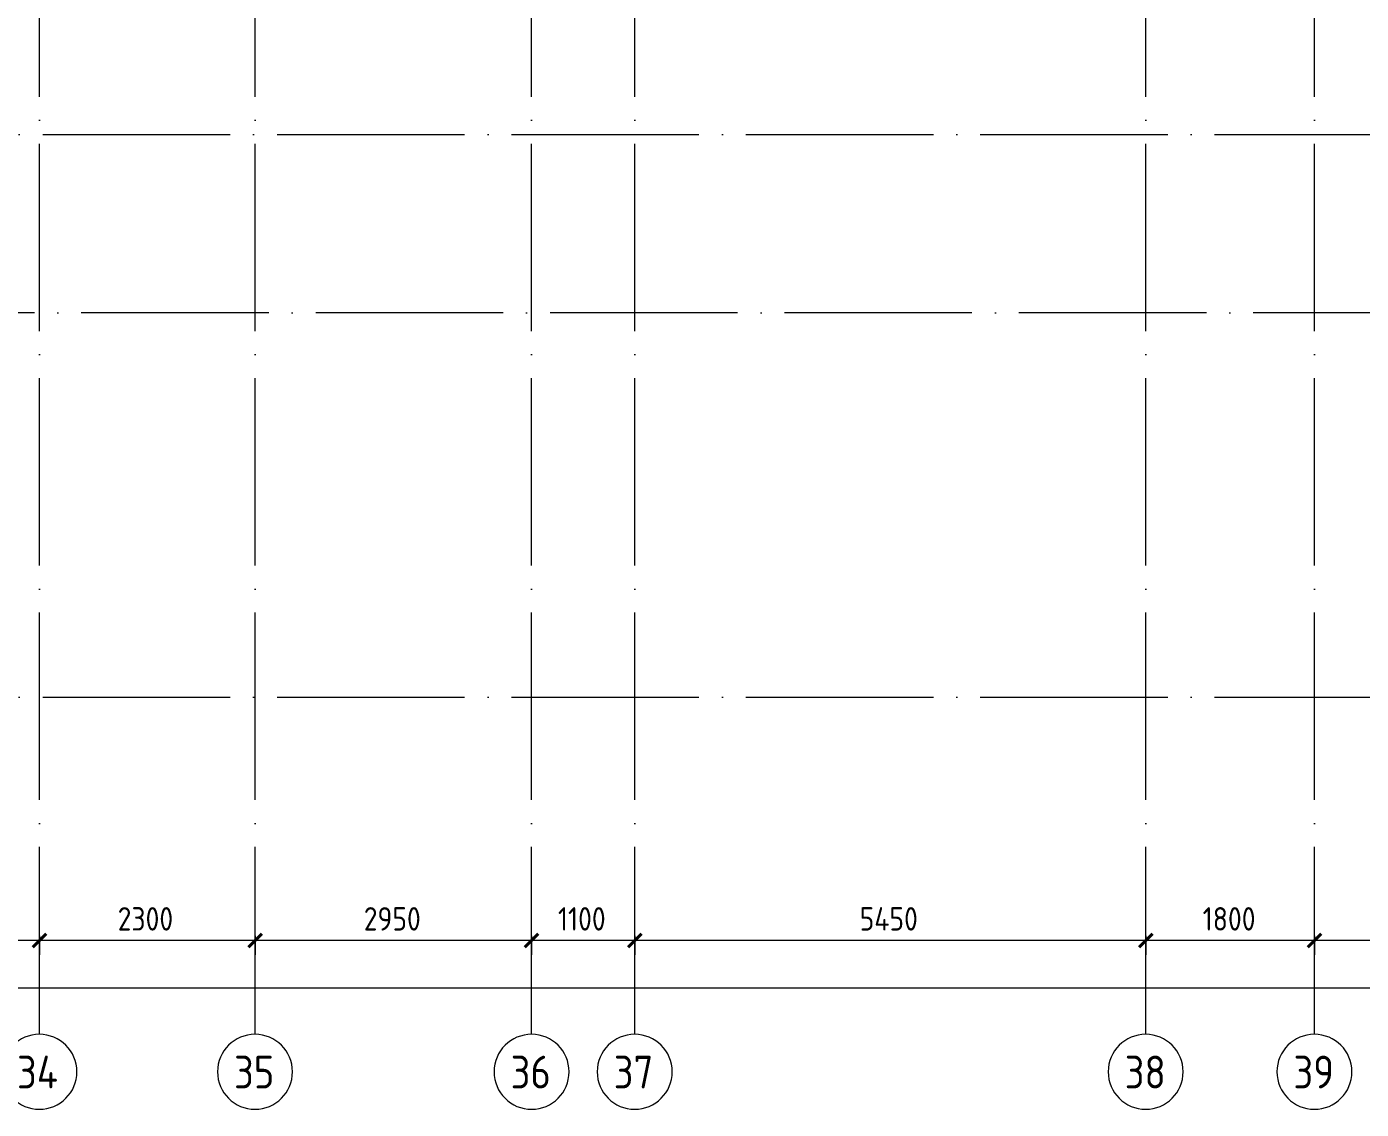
# Model space of a CAD drawing. Header units: millimetres. Extents: x 97 to 215964, y -4577 to 60645.
# Drawn here: x 177563 to 191798, y -4373 to 7176 of the extents above; entities that cross this region are included whole.
import ezdxf

# ---------------------------------------------------------------- set-up
doc = ezdxf.new("R2010")
doc.units = ezdxf.units.MM
doc.linetypes.add('ADSK_Линия сетки', pattern=[2500, 2000, -250, 0, -250])
for name, color, linetype, lineweight in [('A-____-____-DIMS', 211, 'Continuous', 9), ('A-____-____-DIMS-100', 211, 'Continuous', 9), ('S-GRID-____-IDEN', 1, 'Continuous', 20), ('S-GRID-____-OTLN', 1, 'Continuous', 9)]:
    doc.layers.add(name, color=color, linetype=linetype, lineweight=lineweight)
doc.styles.add('GOST Common', font='GOST_Common.ttf', dxfattribs={"width": 0.9, "height": 250})
doc.styles.add('GOST Common_2', font='GOST_Common.ttf', dxfattribs={"width": 0.9, "height": 350})
doc.dimstyles.new('ADSK_Основной_2_5_мм_Округление_до_10_мм', dxfattribs={"dimscale": 304.8, "dimtxt": 0.824897, "dimasz": 0.463911, "dimexe": 0.492126, "dimexo": 0.001615, "dimgap": 0.098425, "dimtad": 1, "dimdec": 0, "dimlfac": 304.8, "dimrnd": 10, "dimdsep": 46, "dimtxsty": 'GOST Common', "dimblk1": 'OBLIQUE', "dimblk2": 'OBLIQUE', "dimsah": 1, "dimcen": 0.09, "dimdle": 0.492126, "dimazin": 2, "dimtfac": 1, "dimtdec": 4, "dimtix": 1, "dimtmove": 0, "dimatfit": 3, "dimfxl": 1, "dimtvp": 1, "dimtolj": 1, "dimtzin": 0, "dimlwd": 20, "dimlwe": 20, "dimarcsym": 2})

# ---------------------------------------------------------------- blocks, each defined once
blk = doc.blocks.new('Ось сетки - Круг_Ø8 мм-8258-О_АИ_ПП_8_400_Целиком')
at = {"layer": 'S-GRID-____-IDEN'}
for start, end in [(360, 180), (180, 360)]:
    blk.add_arc((0, 0), 4, start, end, dxfattribs=at)
blk = doc.blocks.new('DIMBLOCK39-О_АИ_ПП_8_400_Целиком')
at = {"layer": 'A-____-____-DIMS-100', "lineweight": 40}
for p, q in [((191298, -2573), (191369, -2502)), ((193298, -2573), (193369, -2502)), ((191298, -2573), (191227, -2643)), ((193298, -2573), (193227, -2643))]:
    blk.add_line(p, q, dxfattribs=at)
at = {"layer": 'A-____-____-DIMS-100', "lineweight": 20}
for p, q in [((191298, -2523), (191298, -2723)), ((191298, -2573), (191298, -2523)), ((193298, -2523), (193298, -2723)), ((193298, -2573), (193298, -2523)), ((193298, -2573), (191298, -2573))]:
    blk.add_line(p, q, dxfattribs=at)
at = {"layer": 'A-____-____-DIMS-100', "color": 0, "lineweight": 20, "insert": (191983, -2216), "char_height": 250, "width": 756.84, "attachment_point": 1, "line_spacing_factor": 1.022761, "style": 'GOST Common'}
blk.add_mtext('2000', dxfattribs=at)
blk = doc.blocks.new('_Oblique')
at = {"color": 0, "linetype": 'ByBlock', "lineweight": -2}
blk.add_line((-0.5, -0.5), (0.5, 0.5), dxfattribs=at)
blk = doc.blocks.new('DIMBLOCK40-О_АИ_ПП_8_400_Целиком')
at = {"layer": 'A-____-____-DIMS-100', "lineweight": 40}
for p, q in [((189498, -2573), (189569, -2502)), ((191298, -2573), (191369, -2502)), ((189498, -2573), (189427, -2643)), ((191298, -2573), (191227, -2643))]:
    blk.add_line(p, q, dxfattribs=at)
at = {"layer": 'A-____-____-DIMS-100', "lineweight": 20}
for p, q in [((189498, -2523), (189498, -2723)), ((189498, -2573), (189498, -2523)), ((191298, -2523), (191298, -2723)), ((191298, -2573), (191298, -2523)), ((191298, -2573), (189498, -2573))]:
    blk.add_line(p, q, dxfattribs=at)
at = {"layer": 'A-____-____-DIMS-100', "color": 0, "lineweight": 20, "insert": (190106, -2216), "char_height": 250, "width": 700.59, "attachment_point": 1, "line_spacing_factor": 1.022761, "style": 'GOST Common'}
blk.add_mtext('1800', dxfattribs=at)
blk = doc.blocks.new('DIMBLOCK41-О_АИ_ПП_8_400_Целиком')
at = {"layer": 'A-____-____-DIMS-100', "lineweight": 40}
for p, q in [((184048, -2573), (184119, -2502)), ((189498, -2573), (189569, -2502)), ((184048, -2573), (183977, -2643)), ((189498, -2573), (189427, -2643))]:
    blk.add_line(p, q, dxfattribs=at)
at = {"layer": 'A-____-____-DIMS-100', "lineweight": 20}
for p, q in [((184048, -2523), (184048, -2723)), ((184048, -2573), (184048, -2523)), ((189498, -2523), (189498, -2723)), ((189498, -2573), (189498, -2523)), ((189498, -2573), (184048, -2573))]:
    blk.add_line(p, q, dxfattribs=at)
at = {"layer": 'A-____-____-DIMS-100', "color": 0, "lineweight": 20, "insert": (186447, -2216), "char_height": 250, "width": 782.41, "attachment_point": 1, "line_spacing_factor": 1.022761, "style": 'GOST Common'}
blk.add_mtext('5450', dxfattribs=at)
blk = doc.blocks.new('DIMBLOCK42-О_АИ_ПП_8_400_Целиком')
at = {"layer": 'A-____-____-DIMS-100', "lineweight": 40}
for p, q in [((182948, -2573), (183019, -2502)), ((184048, -2573), (184119, -2502)), ((182948, -2573), (182877, -2643)), ((184048, -2573), (183977, -2643))]:
    blk.add_line(p, q, dxfattribs=at)
at = {"layer": 'A-____-____-DIMS-100', "lineweight": 20}
for p, q in [((182948, -2523), (182948, -2723)), ((182948, -2573), (182948, -2523)), ((184048, -2523), (184048, -2723)), ((184048, -2573), (184048, -2523)), ((184048, -2573), (182948, -2573))]:
    blk.add_line(p, q, dxfattribs=at)
at = {"layer": 'A-____-____-DIMS-100', "color": 0, "lineweight": 20, "insert": (183229, -2216), "char_height": 250, "width": 644.34, "attachment_point": 1, "line_spacing_factor": 1.022761, "style": 'GOST Common'}
blk.add_mtext('1100', dxfattribs=at)
blk = doc.blocks.new('DIMBLOCK43-О_АИ_ПП_8_400_Целиком')
at = {"layer": 'A-____-____-DIMS-100', "lineweight": 40}
for p, q in [((179998, -2573), (180069, -2502)), ((182948, -2573), (183019, -2502)), ((179998, -2573), (179927, -2643)), ((182948, -2573), (182877, -2643))]:
    blk.add_line(p, q, dxfattribs=at)
at = {"layer": 'A-____-____-DIMS-100', "lineweight": 20}
for p, q in [((179998, -2523), (179998, -2723)), ((179998, -2573), (179998, -2523)), ((182948, -2523), (182948, -2723)), ((182948, -2573), (182948, -2523)), ((182948, -2573), (179998, -2573))]:
    blk.add_line(p, q, dxfattribs=at)
at = {"layer": 'A-____-____-DIMS-100', "color": 0, "lineweight": 20, "insert": (181158, -2216), "char_height": 250, "width": 756.84, "attachment_point": 1, "line_spacing_factor": 1.022761, "style": 'GOST Common'}
blk.add_mtext('2950', dxfattribs=at)
blk = doc.blocks.new('DIMBLOCK44-О_АИ_ПП_8_400_Целиком')
at = {"layer": 'A-____-____-DIMS-100', "lineweight": 40}
for p, q in [((177698, -2573), (177769, -2502)), ((179998, -2573), (180069, -2502)), ((177698, -2573), (177627, -2643)), ((179998, -2573), (179927, -2643))]:
    blk.add_line(p, q, dxfattribs=at)
at = {"layer": 'A-____-____-DIMS-100', "lineweight": 20}
for p, q in [((177698, -2523), (177698, -2723)), ((177698, -2573), (177698, -2523)), ((179998, -2523), (179998, -2723)), ((179998, -2573), (179998, -2523)), ((179998, -2573), (177698, -2573))]:
    blk.add_line(p, q, dxfattribs=at)
at = {"layer": 'A-____-____-DIMS-100', "color": 0, "lineweight": 20, "insert": (178533, -2216), "char_height": 250, "width": 756.84, "attachment_point": 1, "line_spacing_factor": 1.022761, "style": 'GOST Common'}
blk.add_mtext('2300', dxfattribs=at)
blk = doc.blocks.new('DIMBLOCK45-О_АИ_ПП_8_400_Целиком')
at = {"layer": 'A-____-____-DIMS-100', "lineweight": 40}
for p, q in [((176598, -2573), (176669, -2502)), ((177698, -2573), (177769, -2502)), ((176598, -2573), (176527, -2643)), ((177698, -2573), (177627, -2643))]:
    blk.add_line(p, q, dxfattribs=at)
at = {"layer": 'A-____-____-DIMS-100', "lineweight": 20}
for p, q in [((176598, -2523), (176598, -2723)), ((176598, -2573), (176598, -2523)), ((177698, -2523), (177698, -2723)), ((177698, -2573), (177698, -2523)), ((177698, -2573), (176598, -2573))]:
    blk.add_line(p, q, dxfattribs=at)
at = {"layer": 'A-____-____-DIMS-100', "color": 0, "lineweight": 20, "insert": (176879, -2216), "char_height": 250, "width": 644.34, "attachment_point": 1, "line_spacing_factor": 1.022761, "style": 'GOST Common'}
blk.add_mtext('1100', dxfattribs=at)
blk = doc.blocks.new('DIMBLOCK78-О_АИ_ПП_8_400_Целиком')
at = {"layer": 'A-____-____-DIMS-100', "lineweight": 20}
for p, q in [((58798, -3128), (58798, -2928)), ((211548, -3128), (211548, -2928)), ((58648, -3078), (211698, -3078)), ((58798, -3078), (58798, -3128)), ((211548, -3078), (211548, -3128))]:
    blk.add_line(p, q, dxfattribs=at)
at = {"layer": 'A-____-____-DIMS-100', "lineweight": 40}
for p, q in [((58798, -3078), (58727, -3148)), ((58798, -3078), (58869, -3007)), ((211548, -3078), (211477, -3148)), ((211548, -3078), (211619, -3007))]:
    blk.add_line(p, q, dxfattribs=at)
at = {"layer": 'A-____-____-DIMS-100', "color": 0, "lineweight": 20, "insert": (134723, -2721), "char_height": 250, "width": 1079.01, "attachment_point": 1, "line_spacing_factor": 1.022761, "style": 'GOST Common'}
blk.add_mtext('152750', dxfattribs=at)

msp = doc.modelspace()

# ---------------------------------------------------------------- linework, layer by layer
at = {"layer": 'S-GRID-____-OTLN', "linetype": 'ADSK_Линия сетки'}
for p, q in [((177697.888824, -3572.657751), (177697.888824, 60644.999414)), ((179997.888824, -3572.657751), (179997.888824, 60644.999414)), ((182947.888329, -3572.657751), (182947.888329, 60644.999414)), ((184047.888824, -3572.657751), (184047.888824, 60644.999414)), ((189497.888824, -3572.657751), (189497.888824, 60644.999414)), ((191297.888824, -3572.657751), (191297.888824, 60644.999414)), ((55228.336609, 6025.000586), (215146.441901, 6025.000586)), ((215146.441901, 4125.11992), (158117.887824, 4125.11992)), ((55228.336609, 25.000586), (215146.441901, 25.000586))]:
    msp.add_line(p, q, dxfattribs=at)

# ---------------------------------------------------------------- block references
at = {"layer": 'S-GRID-____-IDEN', "xscale": 99.99999999999993, "yscale": 99.99999999999993, "zscale": 99.99999999999993}
for p in [(177697.888824, -3972.657751), (179997.888824, -3972.657751), (182947.888329, -3972.657751), (184047.888824, -3972.657751), (189497.888824, -3972.657751), (191297.888824, -3972.657751)]:
    msp.add_blockref('Ось сетки - Круг_Ø8 мм-8258-О_АИ_ПП_8_400_Целиком', p, dxfattribs=at)

# ---------------------------------------------------------------- texts
at = {"layer": 'S-GRID-____-IDEN', "lineweight": 9, "char_height": 350, "attachment_point": 1, "style": 'GOST Common_2'}
for s, insert, width in [('34', (177459.008161, -3800.124393), 577.215), ('35', (179773.858161, -3800.124393), 541.1390625), ('36', (182723.857665, -3800.124393), 541.1390625), ('37', (183823.858161, -3800.124393), 541.1390625), ('38', (189273.858161, -3800.124393), 541.1390625), ('39', (191073.858161, -3800.124393), 541.1390625)]:
    msp.add_mtext(s, dxfattribs=dict(at, insert=insert, width=width))

# ---------------------------------------------------------------- dimensions: what is measured, and where the dimension line sits
at = {"layer": 'A-____-____-DIMS', "lineweight": 20}
for base, p1, p2, override, picture, middle in [((176597.88841, -2572.657751), (177697.888824, -2672.642649), (176597.88841, -2672.642649), {"dimpost": '<>', "dimfxl": 1100.000414}, 'DIMBLOCK45-О_АИ_ПП_8_400_Целиком', (177147.888617, -2417.657751)), ((177697.888824, -2572.657751), (179997.888824, -2672.642649), (177697.888824, -2672.642649), {"dimpost": '<>', "dimfxl": 2300}, 'DIMBLOCK44-О_АИ_ПП_8_400_Целиком', (178847.888824, -2417.657751)), ((179997.888824, -2572.657751), (182947.888329, -2672.642649), (179997.888824, -2672.642649), {"dimpost": '<>', "dimfxl": 2949.999505}, 'DIMBLOCK43-О_АИ_ПП_8_400_Целиком', (181472.888576, -2417.657751)), ((182947.888329, -2572.657751), (184047.888824, -2672.642649), (182947.888329, -2672.642649), {"dimpost": '<>', "dimfxl": 1100.000495}, 'DIMBLOCK42-О_АИ_ПП_8_400_Целиком', (183497.888576, -2417.657751)), ((184047.888824, -2572.657751), (189497.888824, -2672.642649), (184047.888824, -2672.642649), {"dimpost": '<>', "dimfxl": 5450}, 'DIMBLOCK41-О_АИ_ПП_8_400_Целиком', (186772.888824, -2417.657751)), ((189497.888824, -2572.657751), (191297.888824, -2672.642649), (189497.888824, -2672.642649), {"dimpost": '<>', "dimfxl": 1800}, 'DIMBLOCK40-О_АИ_ПП_8_400_Целиком', (190397.888824, -2417.657751)), ((191297.888824, -2572.657751), (193297.888954, -2672.642649), (191297.888824, -2672.642649), {"dimpost": '<>', "dimfxl": 2000.00013}, 'DIMBLOCK39-О_АИ_ПП_8_400_Целиком', (192297.888889, -2417.657751)), ((211547.888824, -3077.661963), (58797.887824, -2977.677064), (211547.888824, -2977.677064), {"dimpost": '<>', "dimfxl": 152750.001}, 'DIMBLOCK78-О_АИ_ПП_8_400_Целиком', (135172.888324, -2922.661963))]:
    dim = msp.add_linear_dim(base=base, p1=p1, p2=p2, dimstyle='ADSK_Основной_2_5_мм_Округление_до_10_мм', override=override, dxfattribs=at)
    dim.commit()
    dim.dimension.update_dxf_attribs({"geometry": picture, "text_midpoint": middle})

doc.saveas('drawing.dxf')
